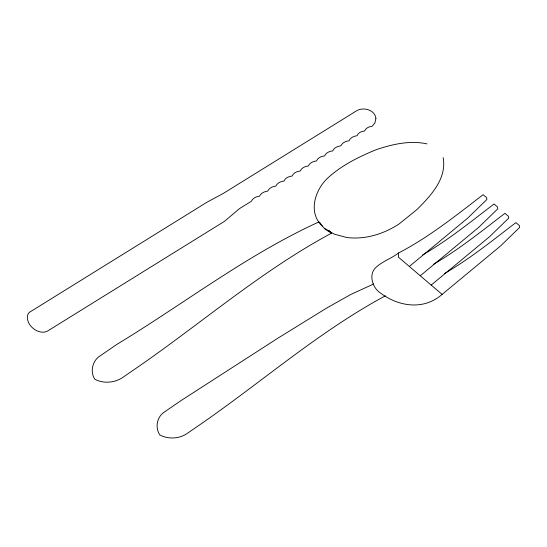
<?xml version="1.0" encoding="UTF-8"?>
<svg xmlns="http://www.w3.org/2000/svg" width="547" height="547" viewBox="0 0 547 547"><rect width="100%" height="100%" fill="white"/><g stroke="black" fill="none" stroke-linecap="round" stroke-linejoin="round"><path stroke-width="0.82" d="M409.341 266.457L467.876 217.952L486.885 199.491L486.618 197.665L483.124 194.684C455.986 215.559 429.046 237.159 398.551 252.994L398.414 257.152L442.106 294.389L500.649 245.883L519.65 227.422L519.383 225.596L515.889 222.608C492.69 240.331 469.839 258.895 444.499 273.507M420.26 275.77L478.803 227.265L497.804 208.804L497.544 206.978L494.044 203.99C470.844 221.713 447.993 240.277 422.653 254.888M431.186 285.076L489.722 236.571L508.731 218.109L508.464 216.291L504.97 213.303C481.77 231.019 458.919 249.589 433.58 264.194M398.551 252.994C391.529 258.396 382.763 261.22 376.192 267.155C368.446 273.773 372.028 286.943 379.618 292.399C398.113 306.717 423.699 310.662 442.106 294.389M328.911 230.431L331.455 233.207C262.526 270.177 202.944 321.937 138.897 366.333L122.487 377.608C114.467 382.968 103.499 383.748 94.877 379.331C89.776 371.837 92.429 360.535 100.176 355.844L116.586 344.576C183.963 303.763 247.039 254.711 318.997 221.911L320.795 223.552M385.403 295.811C319.933 331.038 263.483 380.541 202.643 422.81L186.862 433.675C178.992 438.933 168.237 439.378 159.881 434.995C154.78 427.788 156.941 416.568 164.544 411.918L180.325 401.054L277.794 338.244L326.491 308.173L350.791 294.471L373.676 283.989M427.029 143.888C409.908 140.135 392.541 144.23 376.261 149.652C358.661 156.907 341.191 165.468 327.168 178.589C314.662 190.602 307.899 213.145 322.484 226.232M324.863 228.523L334.176 234.143L346.839 237.528C365.307 239.784 383.796 234.02 399.16 223.914L416.848 209.631C430.578 196.017 447.043 178.65 443.159 157.632M331.455 233.207L324.945 229.049L320.248 223.655M375.933 118.323L374.893 123.013L372.097 126.323C369.081 126.555 365.738 128.046 364.589 131.041C361.567 131.225 358.182 132.702 357.054 135.718C353.82 136.094 350.367 137.707 348.986 140.818C345.738 141.126 342.217 142.705 340.856 145.858C337.608 146.158 334.087 147.738 332.726 150.89C329.479 151.191 325.957 152.77 324.597 155.922C321.342 156.237 317.834 157.803 316.467 160.955C313.212 161.269 309.705 162.842 308.337 165.987C305.082 166.302 301.575 167.874 300.207 171.026C296.953 171.334 293.445 172.907 292.077 176.059C288.823 176.366 285.315 177.939 283.948 181.091C280.693 181.406 277.185 182.972 275.818 186.124C272.563 186.438 269.056 188.011 267.681 191.156C264.433 191.471 260.926 193.043 259.551 196.195C256.304 196.503 252.796 198.076 251.422 201.228L239.456 208.639L224.461 221.344L47.015 331.379C37.661 335.379 23.863 323.79 28.239 313.609L29.531 312.248L206.971 202.212L223.039 193.583L357.28 110.385C364.09 106.952 374.907 109.995 375.933 118.323"/></g></svg>
